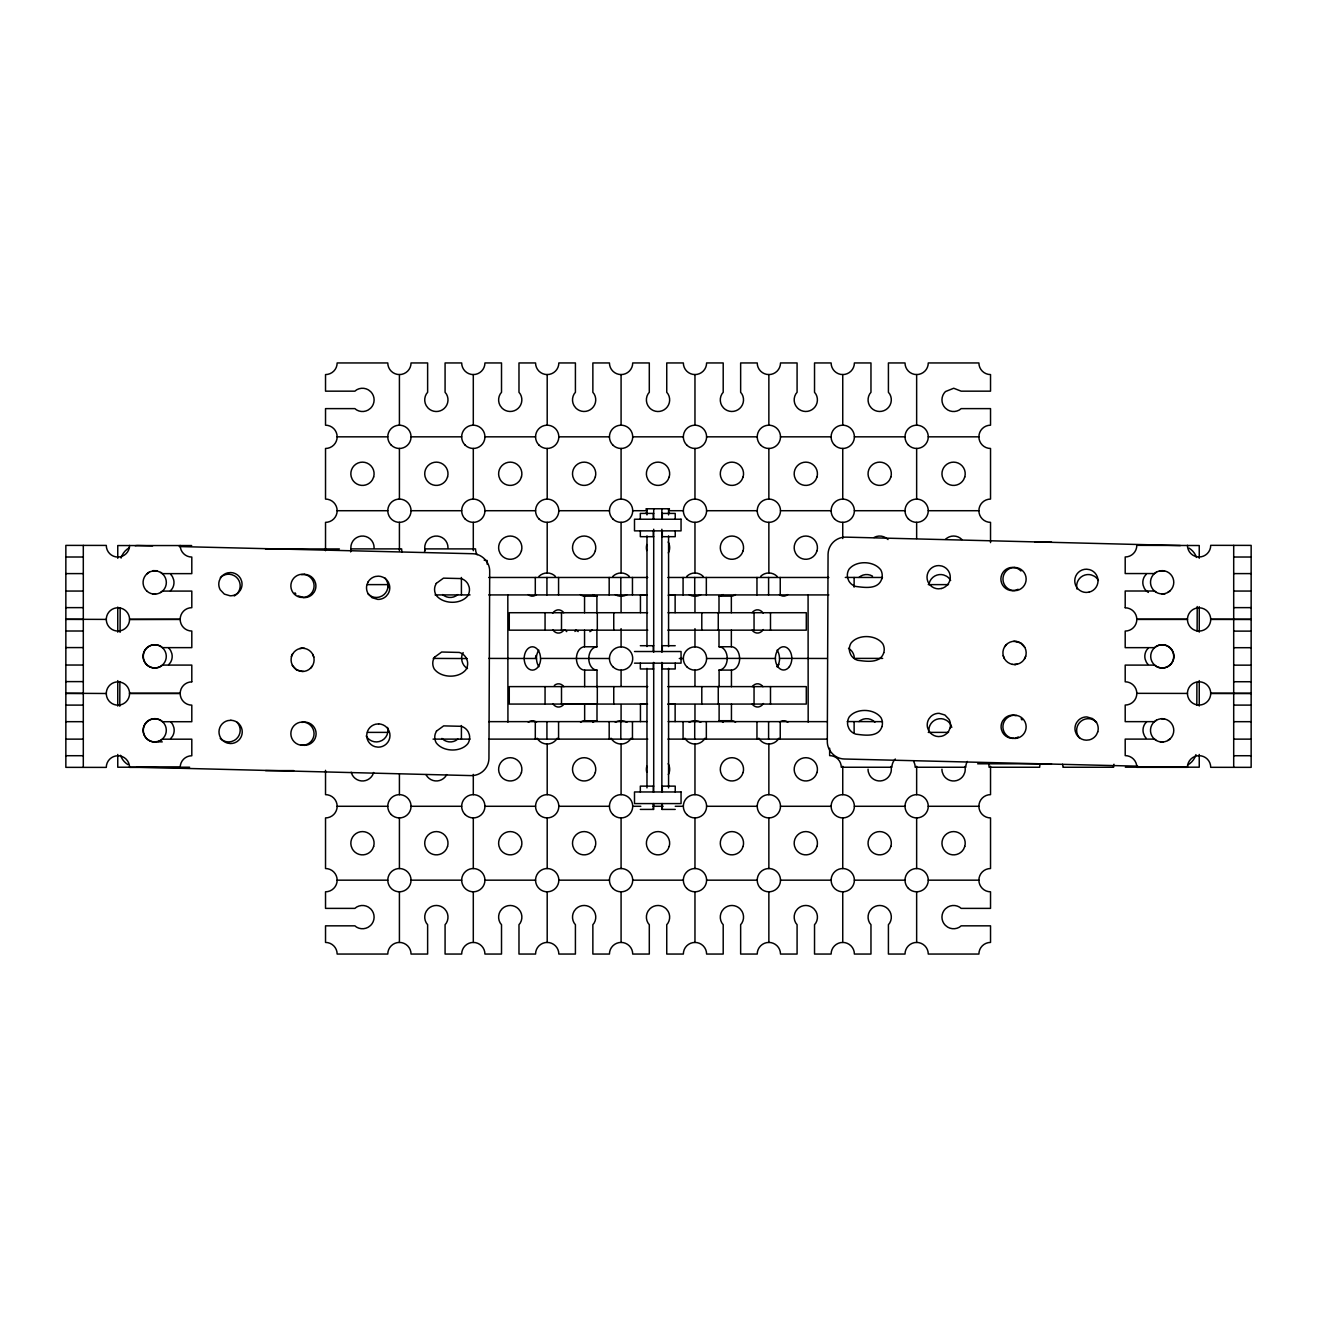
<?xml version="1.0" encoding="UTF-8"?>
<svg xmlns="http://www.w3.org/2000/svg" width="1317" height="1317" viewBox="0 0 1317 1317"><rect width="100%" height="100%" fill="white"/><g stroke="black" fill="none" stroke-linecap="round" stroke-linejoin="round"><path stroke-width="1.5" d="M119.781 706.208L119.88 681.58M120.077 632.341L120.176 607.713M1196.824 705.023L1196.906 682.453M1197.12 631.156L1197.219 606.528M373.666 772.486L372.481 775.269A11.639 11.639 0 0 1 352.314 775.038L351.195 772.206M446.661 774.577L446.364 775.269A11.639 11.639 0 0 1 426.214 775.038L426.033 774.577M668.328 552.91L669.234 550.819A11.639 11.639 0 0 0 668.18 541.962M668.328 774.577L669.234 772.486A11.639 11.639 0 0 0 668.18 763.646M291.304 656.574L292.539 653.792M1024.461 658.944L1025.696 656.162M170.387 590.938L172.297 588.584A11.639 11.639 0 0 0 173.663 579.776L172.576 576.945A11.639 11.639 0 0 0 170.782 574.492M168.576 664.805L170.486 662.451A11.639 11.639 0 0 0 171.869 653.644L170.766 650.812A11.639 11.639 0 0 0 168.988 648.359M170.584 738.672L172.494 736.302A11.639 11.639 0 0 0 173.86 727.511L172.774 724.679A11.639 11.639 0 0 0 170.98 722.226M310.499 668.279L312.409 665.908M1004.591 646.828L1006.501 644.457M1146.416 574.064L1144.506 576.434A11.639 11.639 0 0 0 1143.14 585.225L1144.226 588.057A11.639 11.639 0 0 0 1148.375 592.42M1148.424 647.931L1146.514 650.285A11.639 11.639 0 0 0 1145.131 659.093L1146.234 661.924A11.639 11.639 0 0 0 1148.012 664.377M1146.613 721.798L1144.703 724.152A11.639 11.639 0 0 0 1143.337 732.96L1144.424 735.791A11.639 11.639 0 0 0 1146.218 738.244M563.775 630.201L562.622 631.469A11.639 8.231 90 0 1 554.408 631.617L552.679 629.789M574.969 631.469L576.122 630.201M752.122 612.718L753.275 611.434A11.639 8.231 -90 0 1 761.506 611.286L763.218 613.113M752.221 686.684L753.373 685.4A11.639 8.231 -90 0 1 761.605 685.252L762.938 686.684M146.747 574.031L149.167 572.22M160.559 592.518L162.452 591.086L191.805 591.086L191.805 607.68A11.639 11.639 0 0 0 180.182 619.402L129.56 619.402A11.639 11.639 0 0 0 112.11 609.327A11.639 11.639 0 0 0 112.11 629.493A11.639 11.639 0 0 0 129.56 619.402L180.182 619.303A11.639 11.639 0 0 0 191.805 631.041L191.805 647.635L162.435 647.635L160.806 646.351A11.639 11.639 0 0 0 149.167 646.203L146.747 648.03A11.639 11.639 0 0 0 160.559 666.501L162.452 665.085L191.805 665.085L191.805 681.663M457.822 594.56L455.929 595.975A11.639 11.639 0 0 1 444.29 595.844L442.66 594.56M457.822 739.018L455.929 740.45A11.639 11.639 0 0 1 444.29 740.302L441.903 738.425M858.997 577.439L860.89 576.023A11.639 11.639 0 0 1 872.529 576.155M858.997 721.568L860.89 720.152A11.639 11.639 0 0 1 874.916 722.177M1125.195 607.598L1125.195 591.004L1154.565 591.004L1156.194 592.288A11.639 11.639 0 0 0 1173.776 582.427A11.639 11.639 0 0 0 1156.441 572.138L1154.548 573.553L1125.195 573.553L1125.195 556.976A11.639 11.639 0 0 0 1136.818 545.337L1199.244 545.518L1199.244 558.276M1167.833 592.436L1170.253 590.609M1136.851 767.251A11.639 11.639 0 0 0 1125.212 755.612L1125.195 739.1L1154.565 739.1L1156.194 740.384A11.639 11.639 0 0 0 1173.776 730.507A11.639 11.639 0 0 0 1156.441 720.218L1154.548 721.65L1125.195 721.65L1125.195 705.056A11.639 11.639 0 0 0 1136.818 693.433A11.639 11.639 0 0 0 1125.195 681.794L1125.195 665.101L1154.565 665.101L1156.194 666.386A11.639 11.639 0 0 0 1167.833 666.534L1170.253 664.706A11.639 11.639 0 0 0 1156.441 646.235L1154.548 647.651L1125.195 647.651L1125.195 631.073A11.639 11.639 0 0 0 1136.818 619.434L1187.44 619.434M1167.833 740.516L1170.253 738.689M1159.454 571.183L1162.483 570.837M1162.104 594.099L1165.117 593.753M301.544 574.673L304.556 574.36A11.639 11.639 0 0 1 314.5 580.418L315.586 583.25A11.639 11.639 0 0 1 314.22 592.041L312.31 594.411A11.639 11.639 0 0 1 303.997 597.622L298.218 595.91M299.733 648.54L302.762 648.227A11.639 11.639 0 0 1 314.105 660.13A11.639 11.639 0 0 1 302.186 671.489L296.407 669.777L292.259 665.414M301.741 722.407L304.754 722.078A11.639 11.639 0 0 1 316.113 733.997A11.639 11.639 0 0 1 304.194 745.34L301.198 744.879M1014.238 664.509L1017.267 664.196M1013.942 738.228L1012.444 738.376A11.639 11.639 0 0 1 1002.5 732.318L1001.414 729.486A11.639 11.639 0 0 1 1002.78 720.695L1004.69 718.325A11.639 11.639 0 0 1 1013.003 715.115L1016 715.592M399.413 425.193L399.413 374.571A11.639 11.639 0 0 1 387.774 362.949L337.152 362.949A11.639 11.639 0 0 1 325.529 374.571L325.529 391.165L354.882 391.165L356.775 389.733A11.639 11.639 0 0 1 368.414 389.881L370.801 391.758A11.639 11.639 0 0 1 370.604 408.221L368.167 410.031A11.639 11.639 0 0 1 356.528 409.9L354.899 408.616L325.529 408.616L325.529 425.193A11.639 11.639 0 0 1 337.152 436.832L387.774 436.832M411.052 436.832L461.674 436.832M484.936 436.832L535.558 436.832M558.836 436.832L609.442 436.832M632.72 436.832L683.342 436.832M706.603 436.832L757.226 436.832M780.504 436.832L831.109 436.832M854.387 436.832L905.009 436.832M928.271 436.832L978.893 436.832A11.639 11.639 0 0 1 990.532 425.193L990.532 408.616L961.18 408.616L959.286 410.031A11.639 11.639 0 0 1 947.647 409.9L945.26 408.007A11.639 11.639 0 0 1 945.458 391.561L953.722 388.252L961.147 391.165L990.532 391.165L990.532 374.571A11.639 11.639 0 0 1 978.893 362.949L928.271 362.949A11.639 11.639 0 0 1 916.648 374.571L916.648 425.193M646.137 508.774L669.415 508.774M646.137 509.284L646.976 509.284M668.575 509.284L669.415 509.284M337.152 436.832A11.639 11.639 0 0 1 325.529 448.471L325.529 499.077A11.639 11.639 0 0 1 337.152 510.716L387.774 510.716M411.052 510.716A11.639 11.639 0 0 0 393.602 500.641A11.639 11.639 0 0 0 393.602 520.791A11.639 11.639 0 0 0 411.052 510.716L461.674 510.716M484.936 510.716L535.558 510.716M558.836 510.716L609.442 510.716M632.72 510.716L646.894 510.716M669.168 510.716L683.342 510.716M706.603 510.716L757.226 510.716M780.504 510.716A11.639 11.639 0 0 0 763.037 500.641A11.639 11.639 0 0 0 763.037 520.791A11.639 11.639 0 0 0 780.504 510.716L831.109 510.716M854.387 510.716L905.009 510.716M928.271 510.716L978.893 510.716A11.639 11.639 0 0 1 990.532 499.077L990.532 448.471A11.639 11.639 0 0 1 978.893 436.832M646.137 512.692L646.976 512.692M668.575 512.692L669.415 512.692M653.709 513.416L640.325 513.416L640.325 519.227M661.858 513.416L675.226 513.416L675.226 519.227M653.709 536.678L640.325 536.678L640.325 530.866M661.858 536.678L675.226 536.678L675.226 530.866M1035.08 542.127L1051.493 542.127M129.56 545.419A11.639 11.639 0 0 1 117.921 557.058A11.639 11.639 0 0 1 106.282 545.419L65.85 545.386L65.85 767.35L106.282 767.399A11.639 11.639 0 0 1 117.921 755.76A11.639 11.639 0 0 1 129.56 767.399L180.182 767.399A11.639 11.639 0 0 1 191.805 755.76L191.805 739.183L162.452 739.183L160.559 740.598A11.639 11.639 0 0 1 146.747 722.128L149.167 720.3A11.639 11.639 0 0 1 160.806 720.448L162.435 721.716L191.805 721.716L191.805 705.138A11.639 11.639 0 0 1 180.182 693.499L129.56 693.499A11.639 11.639 0 0 1 112.11 703.591A11.639 11.639 0 0 1 112.11 683.424A11.639 11.639 0 0 1 129.56 693.499M191.656 545.551L117.756 545.551L117.756 558.293M1187.44 545.337A11.639 11.639 0 0 0 1199.079 556.976A11.639 11.639 0 0 0 1210.718 545.337L1251.15 545.386L1251.15 767.35L1210.718 767.317A11.639 11.639 0 0 0 1199.079 755.678A11.639 11.639 0 0 0 1187.44 767.317L1136.818 767.317M265.507 548.942L339.391 548.942M65.85 557.009L83.3 557.009M1233.7 557.025L1251.15 557.025M65.85 573.603L83.3 573.603M1233.7 573.603L1251.15 573.603M488.722 577.472L647.766 577.472M667.917 577.472L828.837 577.472M845.3 577.439L882.472 577.472M367.525 584.616L387.774 584.616A11.639 11.639 0 0 0 388.169 587.629M928.271 584.616L948.52 584.616M65.85 591.053L83.3 591.053M1233.7 591.053L1251.15 591.053M435.087 594.922L470.037 594.922M488.722 594.922L646.631 594.922M668.904 594.922L828.837 594.922M646.91 595.202L640.441 595.202L640.441 612.652M668.163 595.202L675.127 595.202L675.127 612.652M580.435 594.609A11.639 8.231 -90 0 0 584.55 596.157L596.897 596.157L596.897 612.751M719 612.718L719 596.124L731.347 596.124A11.639 8.231 -90 0 0 735.462 594.576M65.85 607.631L83.3 607.631M1233.7 607.631L1251.15 607.631M647.569 612.718L509.267 612.718L509.267 630.168L647.766 630.168M667.999 612.718L806.3 612.718L806.3 630.168L667.851 630.168M65.85 619.27L106.282 619.402M1136.818 619.237L1187.44 619.237M1251.15 619.27L1210.718 619.237M65.85 619.369L83.3 619.369M1251.15 619.484L1210.718 619.434A11.639 11.639 0 0 0 1193.268 609.359A11.639 11.639 0 0 0 1193.268 629.51A11.639 11.639 0 0 0 1210.718 619.434M65.85 631.008L83.3 631.008M1233.7 631.123L1251.15 631.123M640.325 645.709L653.709 645.709M661.858 645.709L675.226 645.709M584.649 686.7L584.649 670.123A11.639 8.231 -90 0 1 576.434 658.484A11.639 8.231 -90 0 1 584.55 646.779L596.897 646.779L596.897 630.201M719 630.168L719 646.746L731.347 646.746A11.639 8.231 -90 0 1 739.578 658.385M65.85 647.585L83.3 647.585M1233.7 647.701L1251.15 647.701M634.498 651.52L681.054 651.52L681.054 663.159L634.498 663.159M433.227 658.418L467.156 658.549M488.673 658.418L536.529 658.484A11.639 8.231 -90 0 0 538.933 666.715M540.645 658.484A11.639 8.231 90 0 1 532.414 670.123A11.639 8.231 90 0 1 524.182 658.484A11.639 8.231 -90 0 1 532.298 646.779A11.639 8.231 -90 0 1 540.53 658.418L609.442 658.5M679.292 658.5L683.342 658.5M706.603 658.5L726.852 658.5M719 646.746A11.639 8.231 -90 0 1 727.231 658.385L775.466 658.467M827.323 658.467L779.483 658.385A11.639 8.231 -90 0 0 777.079 650.154M882.67 658.385L854.321 658.385A11.639 11.639 0 0 0 848.51 648.31M65.85 665.036L83.3 665.036M1233.7 665.151L1251.15 665.151M653.709 668.97L640.325 668.97L640.325 663.159M661.858 668.97L675.226 668.97L675.226 663.159M739.677 658.467A11.639 8.231 -90 0 1 731.445 670.09L719.115 670.09L719.115 686.684M584.649 670.123L596.996 670.123L596.996 686.7M65.85 681.613L83.3 681.613M1233.7 681.729L1251.15 681.729M647.766 686.618L509.267 686.618L509.267 704.068L647.569 704.068M667.851 686.618L806.3 686.618L806.3 704.068L667.999 704.068M65.85 693.252L106.282 693.499M129.56 693.302L180.182 693.302M1136.818 693.335L1187.44 693.433M1251.15 693.368L1210.718 693.335M65.85 693.466L83.3 693.466M1251.15 693.466L1210.718 693.433A11.639 11.639 0 0 0 1193.268 683.342A11.639 11.639 0 0 0 1193.268 703.508A11.639 11.639 0 0 0 1210.718 693.433M646.91 704.151L640.441 704.151L640.441 721.601M668.163 704.151L675.127 704.151L675.127 721.601M65.85 705.105L83.3 705.105M1233.7 705.105L1251.15 705.105M580.55 722.309A11.639 8.231 -90 0 1 584.649 720.745L596.996 720.745L596.996 704.167L563.89 704.167L562.738 705.435A11.639 8.231 -90 0 1 554.506 705.583L552.778 703.755M719.115 704.134L719.115 720.712L731.445 720.712A11.639 8.231 -90 0 1 735.561 722.276M65.85 721.683L83.3 721.683M488.722 721.65L646.91 721.601M668.163 721.601L826.813 721.65M847.259 721.568L882.472 721.65M1233.7 721.683L1251.15 721.683M367.525 732.384L387.774 732.384M928.271 732.384L948.52 732.384M65.85 739.133L83.3 739.133M433.063 739.117L470.037 739.117M488.722 739.117L647.766 739.117M667.917 739.117L826.813 739.117M1233.7 739.133L1251.15 739.133M65.85 755.711L83.3 755.711M1233.7 755.728L1251.15 755.728M977.609 763.794L1051.493 763.794M189.599 767.218L117.756 767.218L117.756 754.46M1125.344 767.185L1199.244 767.185L1199.244 754.443M265.507 770.61L293.724 770.61M653.709 786.134L640.325 786.134L640.325 791.961M661.858 786.134L675.226 786.134L675.226 791.961M325.529 770.346L325.529 794.645A11.639 11.639 0 0 1 337.152 806.284L387.774 806.284M411.052 806.284L461.674 806.284M484.936 806.284L535.558 806.284M558.836 806.284L609.442 806.284M632.72 806.284L640.819 806.284M652.969 806.284L663.093 806.284M675.242 806.284L683.342 806.284M706.603 806.284L757.226 806.284M780.504 806.284A11.639 11.639 0 0 0 763.037 796.209A11.639 11.639 0 0 0 763.037 816.359A11.639 11.639 0 0 0 780.504 806.284L831.109 806.284M854.387 806.284A11.639 11.639 0 0 0 836.937 796.209A11.639 11.639 0 0 0 836.937 816.359A11.639 11.639 0 0 0 854.387 806.284L905.009 806.284M928.271 806.284A11.639 11.639 0 0 0 910.821 796.209A11.639 11.639 0 0 0 910.821 816.359A11.639 11.639 0 0 0 928.271 806.284L978.893 806.284A11.639 11.639 0 0 1 990.532 794.645L990.532 766.296M640.325 809.412L653.709 809.412L653.709 803.584M675.226 809.412L661.858 809.412L661.858 803.584M337.152 806.284A11.639 11.639 0 0 1 325.529 817.923L325.529 868.529A11.639 11.639 0 0 1 337.152 880.168L387.774 880.168M411.052 880.168A11.639 11.639 0 0 0 393.602 870.093A11.639 11.639 0 0 0 393.602 890.243A11.639 11.639 0 0 0 411.052 880.168L461.674 880.168M484.936 880.168A11.639 11.639 0 0 0 467.486 870.093A11.639 11.639 0 0 0 467.486 890.243A11.639 11.639 0 0 0 484.936 880.168L535.558 880.168M558.836 880.168A11.639 11.639 0 0 0 541.369 870.093A11.639 11.639 0 0 0 541.369 890.243A11.639 11.639 0 0 0 558.836 880.168L609.442 880.168M632.72 880.168L683.342 880.168M706.603 880.168L757.226 880.168M780.504 880.168L831.109 880.168M854.387 880.168A11.639 11.639 0 0 0 836.937 870.093A11.639 11.639 0 0 0 836.937 890.243A11.639 11.639 0 0 0 854.387 880.168L905.009 880.168M928.271 880.168L978.893 880.168A11.639 11.639 0 0 1 990.532 868.529L990.532 817.923A11.639 11.639 0 0 1 978.893 806.284M1180.378 545.567L845.958 537.138A17.45 17.45 0 0 0 828.064 554.144L827.306 741.142C827.01 750.476 834.978 758.839 844.329 759.004L1137.723 766.181M152.607 545.897L138.236 545.551A17.45 17.45 0 0 0 135.207 545.748M179.277 546.555L472.671 553.733C482.022 553.897 489.99 562.26 489.694 571.594L488.936 758.592A17.45 17.45 0 0 1 471.042 775.598L136.622 767.169M1160.54 571.002L1164.426 571.101M152.953 570.64L156.822 570.738M158.402 741.784L162.271 741.883M153.826 570.887L156.855 571.051M152.558 593.918L155.587 594.099M1013.662 641.363L1016.708 641.527M1012.411 664.394L1015.44 664.575M301.56 648.162L304.589 648.343M303.338 671.374L300.292 671.209A11.639 11.639 0 0 1 301.593 648.244M1161.413 718.638L1164.442 718.819M1160.145 741.685L1163.174 741.85M160.806 572.352L162.435 573.636L191.805 573.636L191.805 557.058A11.639 11.639 0 0 1 180.182 545.419M752.106 630.168L753.439 631.584A11.639 8.231 -90 0 0 763.366 629.559M752.205 704.134L753.554 705.55A11.639 8.231 -90 0 0 763.465 703.525M563.791 612.751L562.458 611.318A11.639 8.231 -90 0 0 552.547 613.343M565.026 629.789L566.738 631.617M563.906 686.7L562.557 685.284A11.639 8.231 -90 0 0 554.325 685.433M1024.741 647.305L1020.593 642.959L1014.814 641.247A11.639 11.639 0 0 0 1002.961 651.668A11.639 11.639 0 0 0 1012.378 664.328M1021.152 718.72L1022.041 719.955M294.959 592.782L295.848 594.016M1003.208 655.619L1004.311 658.451M312.689 654.286L313.792 657.117M1233.7 545.386L1233.7 767.35M1199.244 606.693L1199.244 632.127M1199.244 680.593L1199.244 706.011M990.532 542.604L990.532 522.355A11.639 11.639 0 0 1 978.893 510.716M916.648 448.471L916.648 499.077M916.648 522.355L916.648 538.554M916.648 766.296L916.648 794.645M916.648 817.923L916.648 868.529M916.648 891.807L916.648 942.429A11.639 11.639 0 0 0 905.009 954.051L888.415 954.051L888.415 924.682L889.699 923.052A11.639 11.639 0 0 0 889.848 911.413L888.02 908.993A11.639 11.639 0 0 0 871.574 908.779L869.697 911.166A11.639 11.639 0 0 0 869.549 922.805L870.965 924.699L870.965 954.051L854.387 954.051A11.639 11.639 0 0 0 842.748 942.429L842.748 891.807M854.124 577.472L854.124 587.168M854.124 721.65L854.124 733.289M916.648 374.571A11.639 11.639 0 0 1 905.009 362.949L888.415 362.949L888.415 392.301L889.848 394.195A11.639 11.639 0 0 1 871.377 408.007L869.549 405.587A11.639 11.639 0 0 1 869.697 393.948L870.965 392.318L870.965 362.949L854.387 362.949A11.639 11.639 0 0 1 842.748 374.571L842.748 425.193M842.748 448.471L842.748 499.077M842.748 522.355L842.748 538.554M842.748 766.296L842.748 794.645M842.748 817.923L842.748 868.529M829.644 748.237L829.644 755.612A11.639 11.639 0 0 1 841.283 767.251L891.905 767.251A11.639 11.639 0 0 1 895.313 759.02M808.078 594.757L808.177 722.078M780.24 577.472L780.24 594.922M780.24 721.65L780.24 739.117M770.494 612.718L770.494 630.168M770.494 686.618L770.494 704.068M842.748 374.571A11.639 11.639 0 0 1 831.109 362.949L814.532 362.949L814.532 392.301L815.947 394.195A11.639 11.639 0 0 1 797.476 408.007L795.666 405.587A11.639 11.639 0 0 1 795.797 393.948L797.081 392.318L797.081 362.949L780.504 362.949A11.639 11.639 0 0 1 768.865 374.571L768.865 425.193M768.865 448.471L768.865 499.077M768.865 522.355L768.865 572.977M768.865 744.023L768.865 794.645M768.865 817.923L768.865 868.529M768.865 891.807L768.865 942.429A11.639 11.639 0 0 0 757.226 954.051L740.648 954.051L740.648 924.682L741.915 923.052A11.639 11.639 0 0 0 742.064 911.413L740.236 908.993A11.639 11.639 0 0 0 723.79 908.779L721.914 911.166A11.639 11.639 0 0 0 721.765 922.805L723.198 924.699L723.198 954.051L706.603 954.051A11.639 11.639 0 0 0 694.964 942.429L694.964 891.807M768.601 577.472L768.601 594.922M768.601 721.65L768.601 739.117M756.962 577.472L756.962 594.922M756.962 721.65L756.962 739.117M754.048 612.718L754.048 630.168M754.048 686.618L754.048 704.068M731.445 670.09L731.445 686.684M731.445 704.134L731.445 720.712M731.347 596.124L731.347 612.718M731.347 630.168L731.347 646.746M718.259 612.718L718.259 630.168M718.259 686.618L718.259 704.068M706.34 577.472L706.34 594.922M706.34 721.65L706.34 739.117M701.796 612.718L701.796 630.168M701.796 686.618L701.796 704.068M768.865 374.571A11.639 11.639 0 0 1 757.226 362.949L740.648 362.949L740.648 392.301L742.064 394.195A11.639 11.639 0 0 1 723.593 408.007L721.765 405.587A11.639 11.639 0 0 1 721.914 393.948L723.198 392.318L723.198 362.949L706.603 362.949A11.639 11.639 0 0 1 694.964 374.571L694.964 425.193M694.964 448.471L694.964 499.077M694.964 522.355L694.964 572.977M694.964 596.239L694.964 612.438M694.964 628.637L694.964 646.861M694.964 670.139L694.964 686.338M694.964 704.562L694.964 720.761M694.964 744.023L694.964 794.645M694.964 817.923L694.964 868.529M694.717 577.472L694.717 594.922M694.717 721.65L694.717 739.117M683.079 577.472L683.079 594.922M683.079 721.65L683.079 739.117M668.575 508.774L668.575 514.914M668.575 535.92L668.575 646.548M668.575 668.377L668.575 787.895M662.303 513.416L662.303 519.227M662.303 530.866L662.303 536.678M662.303 645.709L662.303 651.52M662.303 663.159L662.303 668.97M662.303 786.134L662.303 791.961M662.303 803.584L662.303 809.412M661.858 508.774L661.858 519.227M661.858 529.253L661.858 652.178M661.858 662.418L661.858 791.961M653.709 508.774L653.709 519.227M653.709 529.253L653.709 652.178M653.709 662.418L653.709 791.961M653.265 513.416L653.265 519.227M653.265 530.866L653.265 536.678M653.265 645.709L653.265 651.52M653.265 663.159L653.265 668.97M653.265 786.134L653.265 791.961M653.265 803.584L653.265 809.412M646.976 508.774L646.976 514.914M646.976 535.92L646.976 646.548M646.976 668.377L646.976 787.895M632.456 577.472L632.456 594.922M632.456 721.65L632.456 739.117M694.964 374.571A11.639 11.639 0 0 1 683.342 362.949L666.748 362.949L666.748 392.301L668.18 394.195A11.639 11.639 0 0 1 649.693 408.007L647.882 405.587A11.639 11.639 0 0 1 648.013 393.948L649.297 392.318L649.297 362.949L632.72 362.949A11.639 11.639 0 0 1 621.081 374.571L621.081 425.193M621.081 448.471L621.081 499.077M621.081 522.355L621.081 572.977M620.817 577.472L620.817 594.922M621.081 596.239L621.081 612.438M621.081 628.637L621.081 646.861M621.081 670.139L621.081 686.338M621.081 704.562L621.081 720.761M620.817 721.65L620.817 739.117M621.081 744.023L621.081 794.645M621.081 817.923L621.081 868.529M621.081 891.807L621.081 942.429A11.639 11.639 0 0 0 609.442 954.051L592.864 954.051L592.864 924.682L594.148 923.052A11.639 11.639 0 0 0 594.28 911.413L592.469 908.993A11.639 11.639 0 0 0 576.006 908.779L574.13 911.166A11.639 11.639 0 0 0 573.998 922.805L575.414 924.699L575.414 954.051L558.836 954.051A11.639 11.639 0 0 0 547.197 942.429L547.197 891.807M613.755 612.718L613.755 630.168M613.755 686.618L613.755 704.068M609.178 577.472L609.178 594.922M609.178 721.65L609.178 739.117M597.309 612.718L597.309 630.168M597.309 686.618L597.309 704.068M584.649 704.167L584.649 720.745M584.55 596.157L584.55 612.751M584.55 630.201L584.55 646.779M561.503 612.718L561.503 630.168M561.503 686.618L561.503 704.068M558.573 577.472L558.573 594.922M558.573 721.65L558.573 739.117M621.081 374.571A11.639 11.639 0 0 1 609.442 362.949L592.864 362.949L592.864 392.301L594.28 394.195A11.639 11.639 0 0 1 575.809 408.007L573.998 405.587A11.639 11.639 0 0 1 574.13 393.948L575.414 392.318L575.414 362.949L558.836 362.949A11.639 11.639 0 0 1 547.197 374.571L547.197 425.193M547.197 448.471L547.197 499.077M547.197 522.355L547.197 572.977M547.197 744.023L547.197 794.645M547.197 817.923L547.197 868.529M546.934 577.472L546.934 594.922M546.934 721.65L546.934 739.117M545.057 612.718L545.057 630.168M545.057 686.618L545.057 704.068M535.295 577.472L535.295 594.922M535.295 721.65L535.295 739.117M507.819 594.79L507.934 722.111M487.175 564.219L487.175 560.532A11.639 11.639 0 0 1 484.162 560.137M547.197 374.571A11.639 11.639 0 0 1 535.558 362.949L518.98 362.949L518.98 392.301L520.396 394.195A11.639 11.639 0 0 1 501.925 408.007L500.098 405.587A11.639 11.639 0 0 1 500.246 393.948L501.514 392.318L501.514 362.949L484.936 362.949A11.639 11.639 0 0 1 473.297 374.571L473.297 425.193M473.297 448.471L473.297 499.077M473.297 522.355L473.297 550.704M473.297 774.396L473.297 794.645M473.297 817.923L473.297 868.529M473.297 891.807L473.297 942.429A11.639 11.639 0 0 0 461.674 954.051L445.08 954.051L445.08 924.682L446.364 923.052A11.639 11.639 0 0 0 446.512 911.413L444.685 908.993A11.639 11.639 0 0 0 428.223 908.779L426.346 911.166A11.639 11.639 0 0 0 426.214 922.805L427.63 924.699L427.63 954.051L411.052 954.051A11.639 11.639 0 0 0 399.413 942.429L399.413 891.807M461.411 577.472L461.411 594.922M461.411 725.535L461.411 739.117M399.413 448.471L399.413 499.077M399.413 522.355L399.413 550.704M399.413 774.396L399.413 794.645M399.413 817.923L399.413 868.529M325.529 550.704L325.529 522.355A11.639 11.639 0 0 0 337.152 510.716M117.756 607.088L117.756 632.144M117.756 680.609L117.756 706.044M83.3 545.386L83.3 767.35M1125.195 607.795A11.639 11.639 0 0 1 1136.818 619.434M1156.194 592.288A11.639 11.639 0 0 1 1156.441 572.138M1018.09 589.242A11.639 11.639 0 0 1 1015.259 590.329L1012.246 590.658A11.639 11.639 0 0 1 1000.887 578.739A11.639 11.639 0 0 1 1012.806 567.397L1015.802 567.857A11.639 11.639 0 0 1 1020.955 571.002M1189.037 548.119A17.45 17.45 0 0 1 1196.495 557.453M1195.935 754.657A17.45 17.45 0 0 1 1187.539 765.062M1018.288 736.96A11.639 11.639 0 0 1 1015.456 738.063M1016.675 641.445A11.639 11.639 0 0 1 1015.407 664.492M1113.968 764.239A11.639 11.639 0 0 0 1113.573 767.251L1062.951 767.251A11.639 11.639 0 0 0 1062.556 764.239M1156.194 740.384A11.639 11.639 0 0 1 1156.441 720.218M180.182 693.499A11.639 11.639 0 0 1 191.805 681.877M127.963 764.617A17.45 17.45 0 0 1 120.505 755.283M121.065 558.079A17.45 17.45 0 0 1 129.461 547.674M1076.993 589.045A11.639 11.639 0 0 1 1091.414 574.969L1094.197 576.155A11.639 11.639 0 0 1 1098.411 580.468M929.275 583.019A11.639 11.639 0 0 1 943.631 574.969L946.429 576.155A11.639 11.639 0 0 1 950.627 580.468M387.61 727.428A11.639 11.639 0 0 1 382.045 740.45L379.214 741.57A11.639 11.639 0 0 1 366.192 735.989M236.895 722.177A11.639 11.639 0 0 1 234.261 740.45L231.446 741.57A11.639 11.639 0 0 1 220.235 738.425M384.663 577.702A11.639 11.639 0 0 1 382.045 595.975L379.214 597.111A11.639 11.639 0 0 1 368.019 593.967M424.518 551.905A11.639 11.639 0 0 0 424.93 548.893L475.536 548.893A11.639 11.639 0 0 0 477.1 554.704M402.047 551.905A11.639 11.639 0 0 1 401.652 548.893L351.03 548.893A11.639 11.639 0 0 1 350.635 551.905M234.261 595.975A11.639 11.639 0 0 0 234.508 575.825L231.71 574.64A11.639 11.639 0 0 0 220.433 577.505M1079.94 738.425A11.639 11.639 0 0 1 1091.414 719.098L1094.197 720.3A11.639 11.639 0 0 1 1096.584 722.177M913.619 761.424A11.639 11.639 0 0 1 915.167 767.251L965.789 767.251A11.639 11.639 0 0 1 967.353 761.424M928.847 730.161A11.639 11.639 0 0 1 943.631 719.098L946.429 720.3A11.639 11.639 0 0 1 951.763 727.428M988.672 764.239A11.639 11.639 0 0 1 989.067 767.251L1039.689 767.251A11.639 11.639 0 0 1 1040.084 764.239M916.648 942.429A11.639 11.639 0 0 1 928.271 954.051L978.893 954.051A11.639 11.639 0 0 1 990.532 942.429L990.532 925.835L961.18 925.835L959.286 927.267A11.639 11.639 0 0 1 947.647 927.119L945.26 925.242A11.639 11.639 0 0 1 945.458 908.779L947.894 906.969A11.639 11.639 0 0 1 959.517 907.1L961.147 908.384L990.532 908.384L990.532 891.807A11.639 11.639 0 0 1 978.893 880.168M842.748 942.429A11.639 11.639 0 0 0 831.109 954.051L814.532 954.051L814.532 924.682L815.816 923.052A11.639 11.639 0 0 0 815.947 911.413L814.136 908.993A11.639 11.639 0 0 0 797.674 908.779L795.797 911.166A11.639 11.639 0 0 0 795.666 922.805L797.081 924.699L797.081 954.051L780.504 954.051A11.639 11.639 0 0 0 768.865 942.429M778.94 664.311A11.639 11.639 0 0 1 777.096 666.731M778.94 738.211A11.639 11.639 0 0 1 758.79 738.211M538.966 576.385A11.639 11.639 0 0 1 555.428 576.385M626.908 594.691A11.639 11.639 0 0 1 615.269 594.691M612.849 576.385A11.639 11.639 0 0 1 629.312 576.385M535.558 658.5A11.639 11.639 0 0 1 535.953 655.487M705.056 738.211A11.639 11.639 0 0 1 684.889 738.211M689.153 722.309A11.639 11.639 0 0 1 700.792 722.309M694.964 942.429A11.639 11.639 0 0 0 683.342 954.051L666.748 954.051L666.748 924.682L668.032 923.052A11.639 11.639 0 0 0 668.18 911.413L666.353 908.993A11.639 11.639 0 0 0 649.907 908.779L648.013 911.166A11.639 11.639 0 0 0 647.882 922.805L649.297 924.699L649.297 954.051L632.72 954.051A11.639 11.639 0 0 0 621.081 942.429M547.197 942.429A11.639 11.639 0 0 0 535.558 954.051L518.98 954.051L518.98 924.682L520.248 923.052A11.639 11.639 0 0 0 520.396 911.413L518.569 908.993A11.639 11.639 0 0 0 502.123 908.779L500.246 911.166A11.639 11.639 0 0 0 500.098 922.805L501.514 924.699L501.514 954.051L484.936 954.051A11.639 11.639 0 0 0 473.297 942.429M760.633 576.385A11.639 11.639 0 0 1 777.096 576.385M557.272 738.211A11.639 11.639 0 0 1 537.122 738.211M592.271 629.888A11.639 11.639 0 0 1 589.835 631.699M578.196 631.567A11.639 11.639 0 0 1 575.809 629.691M873.994 537.517A11.639 11.639 0 0 1 888.02 539.542M945.458 539.344A11.639 11.639 0 0 1 961.92 539.542M964.867 766.461A11.639 11.639 0 0 1 964.785 772.486L963.6 775.269A11.639 11.639 0 0 1 943.433 775.038L942.313 772.206A11.639 11.639 0 0 1 941.951 769.194M646.746 550.539A11.639 11.639 0 0 1 646.828 544.514M700.792 594.691A11.639 11.639 0 0 1 689.153 594.691M686.75 576.385A11.639 11.639 0 0 1 703.196 576.385M399.413 374.571A11.639 11.639 0 0 0 411.052 362.949L427.63 362.949L427.63 392.318L426.346 393.948A11.639 11.639 0 0 0 426.214 405.587L428.025 408.007A11.639 11.639 0 0 0 446.512 394.195L445.08 392.301L445.08 362.949L461.674 362.949A11.639 11.639 0 0 0 473.297 374.571M351.195 550.539A11.639 11.639 0 0 1 361.088 536.118A11.639 11.639 0 0 1 374.11 547.806M337.152 880.168A11.639 11.639 0 0 1 325.529 891.807L325.529 908.384L354.882 908.384L356.775 906.969A11.639 11.639 0 0 1 368.414 907.1L370.801 908.993A11.639 11.639 0 0 1 370.604 925.439L368.167 927.267A11.639 11.639 0 0 1 356.528 927.119L354.899 925.835L325.529 925.835L325.529 942.429A11.639 11.639 0 0 1 337.152 954.051L387.774 954.051A11.639 11.639 0 0 1 399.413 942.429M890.967 766.461A11.639 11.639 0 0 1 890.901 772.486L889.699 775.269A11.639 11.639 0 0 1 869.549 775.038L868.413 772.206A11.639 11.639 0 0 1 868.068 769.194M425.078 550.539A11.639 11.639 0 0 1 434.972 536.118A11.639 11.639 0 0 1 447.994 547.806M631.156 738.211A11.639 11.639 0 0 1 611.006 738.211M615.269 722.309A11.639 11.639 0 0 1 626.908 722.309M646.746 772.206A11.639 11.639 0 0 1 646.828 766.181M723.115 594.576A11.639 8.231 -90 0 1 719 596.124M787.714 594.576A11.639 8.231 -90 0 1 779.483 594.576M727.231 658.385A11.639 8.231 -90 0 1 719 670.024M779.582 658.467A11.639 8.231 -90 0 1 777.178 666.682M779.582 722.276A11.639 8.231 -90 0 1 787.813 722.276M719.115 720.712A11.639 8.231 -90 0 1 723.231 722.276M461.576 658.418A11.639 11.639 0 0 1 463.14 652.59M596.996 670.123A11.639 8.231 -90 0 1 588.765 658.484A11.639 8.231 -90 0 1 596.996 646.861M536.414 658.418A11.639 8.231 -90 0 1 538.834 650.186M536.414 594.609A11.639 8.231 90 0 1 528.183 594.609M596.897 596.157A11.639 8.231 90 0 1 592.782 594.609M467.502 668.575A11.639 11.639 0 0 1 461.674 658.484M592.88 722.309A11.639 8.231 -90 0 1 596.996 720.745M528.298 722.309A11.639 8.231 -90 0 1 536.529 722.309M373.666 476.919L372.481 479.717A11.639 11.639 0 0 1 352.314 479.47L351.195 476.655A11.639 11.639 0 0 1 362.603 462.135A11.639 11.639 0 0 1 373.666 476.919M447.566 476.919L446.364 479.717A11.639 11.639 0 0 1 426.214 479.47L425.078 476.655A11.639 11.639 0 0 1 436.503 462.135A11.639 11.639 0 0 1 447.566 476.919M521.45 476.919L520.248 479.717A11.639 11.639 0 0 1 500.098 479.47L498.978 476.655A11.639 11.639 0 0 1 510.387 462.135A11.639 11.639 0 0 1 521.45 476.919M373.666 846.37L372.481 849.169A11.639 11.639 0 0 1 352.314 848.922L351.195 846.107A11.639 11.639 0 0 1 362.603 831.587A11.639 11.639 0 0 1 373.666 846.37M521.45 550.819L520.248 553.601A11.639 11.639 0 0 1 500.098 553.354L498.978 550.539A11.639 11.639 0 0 1 510.387 536.035A11.639 11.639 0 0 1 521.45 550.819M595.333 476.919L594.148 479.717A11.639 11.639 0 0 1 573.998 479.47L572.862 476.655A11.639 11.639 0 0 1 584.271 462.135A11.639 11.639 0 0 1 595.333 476.919M447.566 846.37L446.364 849.169A11.639 11.639 0 0 1 426.214 848.922L425.078 846.107A11.639 11.639 0 0 1 436.503 831.587A11.639 11.639 0 0 1 447.566 846.37M595.333 550.819L594.148 553.601A11.639 11.639 0 0 1 573.998 553.354L572.862 550.539A11.639 11.639 0 0 1 584.271 536.035A11.639 11.639 0 0 1 595.333 550.819M521.45 772.486L520.248 775.269A11.639 11.639 0 0 1 500.098 775.038L498.978 772.206A11.639 11.639 0 0 1 510.387 757.703A11.639 11.639 0 0 1 521.45 772.486M669.234 476.919L668.032 479.717A11.639 11.639 0 0 1 647.882 479.47L646.746 476.655A11.639 11.639 0 0 1 658.171 462.135A11.639 11.639 0 0 1 669.234 476.919M521.45 846.37L520.248 849.169A11.639 11.639 0 0 1 500.098 848.922L498.978 846.107A11.639 11.639 0 0 1 510.387 831.587A11.639 11.639 0 0 1 521.45 846.37M595.333 772.486L594.148 775.269A11.639 11.639 0 0 1 573.998 775.038L572.862 772.206A11.639 11.639 0 0 1 584.271 757.703A11.639 11.639 0 0 1 595.333 772.486M743.117 476.919L741.915 479.717A11.639 11.639 0 0 1 721.765 479.47L720.646 476.655A11.639 11.639 0 0 1 732.054 462.135A11.639 11.639 0 0 1 743.117 476.919M595.333 846.37L594.148 849.169A11.639 11.639 0 0 1 573.998 848.922L572.862 846.107A11.639 11.639 0 0 1 584.271 831.587A11.639 11.639 0 0 1 595.333 846.37M743.117 550.819L741.915 553.601A11.639 11.639 0 0 1 721.765 553.354L720.646 550.539A11.639 11.639 0 0 1 732.054 536.035A11.639 11.639 0 0 1 743.117 550.819M817.001 476.919L815.816 479.717A11.639 11.639 0 0 1 795.666 479.47L794.53 476.655A11.639 11.639 0 0 1 805.955 462.135A11.639 11.639 0 0 1 817.001 476.919M669.234 846.37L668.032 849.169A11.639 11.639 0 0 1 647.882 848.922L646.746 846.107A11.639 11.639 0 0 1 658.171 831.587A11.639 11.639 0 0 1 669.234 846.37M817.001 550.819L815.816 553.601A11.639 11.639 0 0 1 795.666 553.354L794.53 550.539A11.639 11.639 0 0 1 805.955 536.035A11.639 11.639 0 0 1 817.001 550.819M743.117 772.486L741.915 775.269A11.639 11.639 0 0 1 721.765 775.038L720.646 772.206A11.639 11.639 0 0 1 732.054 757.703A11.639 11.639 0 0 1 743.117 772.486M890.901 476.919L889.699 479.717A11.639 11.639 0 0 1 869.549 479.47L868.413 476.655A11.639 11.639 0 0 1 879.838 462.135A11.639 11.639 0 0 1 890.901 476.919M743.117 846.37L741.915 849.169A11.639 11.639 0 0 1 721.765 848.922L720.646 846.107A11.639 11.639 0 0 1 732.054 831.587A11.639 11.639 0 0 1 743.117 846.37M817.001 772.486L815.816 775.269A11.639 11.639 0 0 1 795.666 775.038L794.53 772.206A11.639 11.639 0 0 1 805.955 757.703A11.639 11.639 0 0 1 817.001 772.486M964.785 476.919L963.6 479.717A11.639 11.639 0 0 1 943.433 479.47L942.313 476.655A11.639 11.639 0 0 1 953.722 462.135A11.639 11.639 0 0 1 964.785 476.919M817.001 846.37L815.816 849.169A11.639 11.639 0 0 1 795.666 848.922L794.53 846.107A11.639 11.639 0 0 1 805.955 831.587A11.639 11.639 0 0 1 817.001 846.37M890.901 846.37L889.699 849.169A11.639 11.639 0 0 1 869.549 848.922L868.413 846.107A11.639 11.639 0 0 1 879.838 831.587A11.639 11.639 0 0 1 890.901 846.37M964.785 846.37L963.6 849.169A11.639 11.639 0 0 1 943.433 848.922L942.313 846.107A11.639 11.639 0 0 1 953.722 831.587A11.639 11.639 0 0 1 964.785 846.37M220.482 578.114L219.248 580.896A11.639 11.639 0 0 0 220.202 589.753L224.351 594.115L230.129 595.811A11.639 11.639 0 0 0 238.443 592.601L240.336 590.246A11.639 11.639 0 0 0 241.719 581.439L240.632 578.607A11.639 11.639 0 0 0 230.689 572.549L227.676 572.862A11.639 11.639 0 0 0 220.482 578.114M368.217 581.735L366.982 584.501A11.639 11.639 0 0 0 367.937 593.358L372.085 597.72L377.864 599.416A11.639 11.639 0 0 0 386.177 596.222L388.087 593.852A11.639 11.639 0 0 0 389.453 585.061L388.367 582.213A11.639 11.639 0 0 0 378.423 576.155L375.411 576.484A11.639 11.639 0 0 0 368.217 581.735M436.273 583.398L435.038 586.164A11.639 11.639 0 0 0 435.976 595.021C442.693 604.273 460.588 604.865 467.765 595.794A11.639 11.639 0 0 0 469.148 587.003L468.045 584.172A11.639 11.639 0 0 0 461.115 578.575L443.467 578.147L436.273 583.398M434.462 657.265L433.227 660.031A11.639 11.639 0 0 0 434.182 668.888C440.882 678.14 458.793 678.732 465.955 669.662A11.639 11.639 0 0 0 467.337 660.871L466.234 658.039A11.639 11.639 0 0 0 459.304 652.442L441.656 652.014L434.462 657.265M436.47 731.116L435.236 733.898A11.639 11.639 0 0 0 436.174 742.755C442.891 751.991 460.785 752.583 467.963 743.529A11.639 11.639 0 0 0 469.346 734.738L468.243 731.89A11.639 11.639 0 0 0 461.312 726.309L443.664 725.881L436.47 731.116M881.764 578.838C878.307 589.868 864.446 587.53 855.688 586.427A11.639 11.639 0 0 1 848.757 580.846L847.654 577.998A11.639 11.639 0 0 1 849.037 569.207C856.215 560.153 874.109 560.746 880.826 569.981A11.639 11.639 0 0 1 881.764 578.838M883.773 652.705C880.299 663.735 866.454 661.397 857.696 660.294A11.639 11.639 0 0 1 850.766 654.697L849.663 651.866A11.639 11.639 0 0 1 851.045 643.075C858.207 634.004 876.118 634.596 882.818 643.848A11.639 11.639 0 0 1 883.773 652.705M881.962 726.572C878.505 737.602 864.643 735.265 855.885 734.162A11.639 11.639 0 0 1 848.955 728.564L847.852 725.733A11.639 11.639 0 0 1 849.235 716.942C856.412 707.871 874.307 708.464 881.024 717.716A11.639 11.639 0 0 1 881.962 726.572M950.018 728.235L948.783 731.001A11.639 11.639 0 0 1 941.589 736.252L938.577 736.582A11.639 11.639 0 0 1 928.633 730.523L927.547 727.675A11.639 11.639 0 0 1 928.913 718.884L930.823 716.514A11.639 11.639 0 0 1 939.136 713.32L944.915 715.016L949.063 719.378A11.639 11.639 0 0 1 950.018 728.235M1097.752 731.84L1096.518 734.623A11.639 11.639 0 0 1 1089.324 739.874L1086.311 740.187A11.639 11.639 0 0 1 1076.368 734.129L1075.281 731.297A11.639 11.639 0 0 1 1076.664 722.49L1078.557 720.136A11.639 11.639 0 0 1 1086.871 716.925L1092.649 718.621L1096.798 722.984A11.639 11.639 0 0 1 1097.752 731.84M1014.732 567.446L1011.719 567.792A11.639 11.639 0 0 0 1014.37 590.707L1017.383 590.362A11.639 11.639 0 0 0 1014.732 567.446M154.896 718.638L151.883 718.983A11.639 11.639 0 0 0 154.517 741.899L157.546 741.553A11.639 11.639 0 0 0 154.896 718.638M302.63 722.029L299.618 722.375A11.639 11.639 0 0 0 302.268 745.29L305.281 744.945A11.639 11.639 0 0 0 302.63 722.029M941.392 588.518L938.379 588.847A11.639 11.639 0 0 1 927.02 576.928A11.639 11.639 0 0 1 938.939 565.586L941.935 566.047A11.639 11.639 0 0 1 941.392 588.518M1089.126 592.14L1086.113 592.452A11.639 11.639 0 0 1 1074.754 580.55A11.639 11.639 0 0 1 1086.673 569.191L1089.669 569.668A11.639 11.639 0 0 1 1089.126 592.14M230.887 720.284L227.874 720.597A11.639 11.639 0 0 0 227.331 743.068L230.327 743.545A11.639 11.639 0 0 0 242.246 732.186A11.639 11.639 0 0 0 230.887 720.284M378.621 723.889L375.608 724.218A11.639 11.639 0 0 0 375.065 746.69L378.061 747.151A11.639 11.639 0 0 0 389.98 735.808A11.639 11.639 0 0 0 378.621 723.889M681.054 519.227L634.498 519.227L634.498 530.866L681.054 530.866L681.054 519.227M681.054 791.961L634.498 791.961L634.498 803.584L681.054 803.584L681.054 791.961M304.589 574.442L301.56 574.278A11.639 11.639 0 0 0 300.292 597.309L303.338 597.49A11.639 11.639 0 0 0 304.589 574.442M1164.442 644.918L1161.413 644.754A11.639 11.639 0 0 0 1160.145 667.785L1163.174 667.966A11.639 11.639 0 0 0 1164.442 644.918M156.855 644.951L153.826 644.77A11.639 11.639 0 0 0 152.558 667.818L155.587 667.982A11.639 11.639 0 0 0 156.855 644.951M1016.708 715.427L1013.662 715.246A11.639 11.639 0 0 0 1012.411 738.294L1015.44 738.458A11.639 11.639 0 0 0 1016.708 715.427M147.125 591.317A11.639 11.639 0 0 0 166.14 584.633A11.639 11.639 0 0 0 150.846 571.512A11.639 11.639 0 0 0 147.125 591.317M908.417 888.399A11.639 11.639 0 0 0 927.876 883.18A11.639 11.639 0 0 0 913.636 868.924A11.639 11.639 0 0 0 908.417 888.399M538.966 518.947A11.639 11.639 0 0 0 558.424 513.729A11.639 11.639 0 0 0 544.184 499.489A11.639 11.639 0 0 0 538.966 518.947M538.966 445.064A11.639 11.639 0 0 0 558.424 439.845A11.639 11.639 0 0 0 544.184 425.589A11.639 11.639 0 0 0 538.966 445.064M612.849 445.064A11.639 11.639 0 0 0 632.325 439.845A11.639 11.639 0 0 0 618.068 425.589A11.639 11.639 0 0 0 612.849 445.064M612.849 518.947A11.639 11.639 0 0 0 632.325 513.729A11.639 11.639 0 0 0 618.068 499.489A11.639 11.639 0 0 0 612.849 518.947M760.633 888.399A11.639 11.639 0 0 0 780.108 883.18A11.639 11.639 0 0 0 765.852 868.924A11.639 11.639 0 0 0 760.633 888.399M465.082 518.947A11.639 11.639 0 0 0 484.541 513.729A11.639 11.639 0 0 0 470.284 499.489A11.639 11.639 0 0 0 465.082 518.947M465.082 445.064A11.639 11.639 0 0 0 484.541 439.845A11.639 11.639 0 0 0 470.284 425.589A11.639 11.639 0 0 0 465.082 445.064M391.182 814.515A11.639 11.639 0 0 0 410.657 809.297A11.639 11.639 0 0 0 396.401 795.04A11.639 11.639 0 0 0 391.182 814.515M465.082 814.515A11.639 11.639 0 0 0 484.541 809.297A11.639 11.639 0 0 0 470.284 795.04A11.639 11.639 0 0 0 465.082 814.515M686.75 814.515A11.639 11.639 0 0 0 706.208 809.297A11.639 11.639 0 0 0 691.968 795.04A11.639 11.639 0 0 0 686.75 814.515M686.75 666.731A11.639 11.639 0 0 0 706.208 661.513A11.639 11.639 0 0 0 691.968 647.256A11.639 11.639 0 0 0 686.75 666.731M686.75 888.399A11.639 11.639 0 0 0 706.208 883.18A11.639 11.639 0 0 0 691.968 868.924A11.639 11.639 0 0 0 686.75 888.399M612.849 888.399A11.639 11.639 0 0 0 632.325 883.18A11.639 11.639 0 0 0 618.068 868.924A11.639 11.639 0 0 0 612.849 888.399M538.966 814.515A11.639 11.639 0 0 0 558.424 809.297A11.639 11.639 0 0 0 544.184 795.04A11.639 11.639 0 0 0 538.966 814.515M612.849 814.515A11.639 11.639 0 0 0 632.325 809.297A11.639 11.639 0 0 0 618.068 795.04A11.639 11.639 0 0 0 612.849 814.515M760.633 445.064A11.639 11.639 0 0 0 780.108 439.845A11.639 11.639 0 0 0 765.852 425.589A11.639 11.639 0 0 0 760.633 445.064M834.517 445.064A11.639 11.639 0 0 0 853.992 439.845A11.639 11.639 0 0 0 839.736 425.589A11.639 11.639 0 0 0 834.517 445.064M834.517 518.947A11.639 11.639 0 0 0 853.992 513.729A11.639 11.639 0 0 0 839.736 499.489A11.639 11.639 0 0 0 834.517 518.947M686.75 445.064A11.639 11.639 0 0 0 706.208 439.845A11.639 11.639 0 0 0 691.968 425.589A11.639 11.639 0 0 0 686.75 445.064M612.849 666.731A11.639 11.639 0 0 0 632.325 661.513A11.639 11.639 0 0 0 618.068 647.256A11.639 11.639 0 0 0 612.849 666.731M908.417 518.947A11.639 11.639 0 0 0 927.876 513.729A11.639 11.639 0 0 0 913.636 499.489A11.639 11.639 0 0 0 908.417 518.947M686.75 518.947A11.639 11.639 0 0 0 706.208 513.729A11.639 11.639 0 0 0 691.968 499.489A11.639 11.639 0 0 0 686.75 518.947M391.182 445.064A11.639 11.639 0 0 0 410.657 439.845A11.639 11.639 0 0 0 396.401 425.589A11.639 11.639 0 0 0 391.182 445.064M908.417 445.064A11.639 11.639 0 0 0 927.876 439.845A11.639 11.639 0 0 0 913.636 425.589A11.639 11.639 0 0 0 908.417 445.064M789.41 666.616A11.639 8.231 -90 0 0 785.722 647.141A11.639 8.231 -90 0 0 775.647 661.397A11.639 8.231 -90 0 0 789.41 666.616"/></g></svg>
